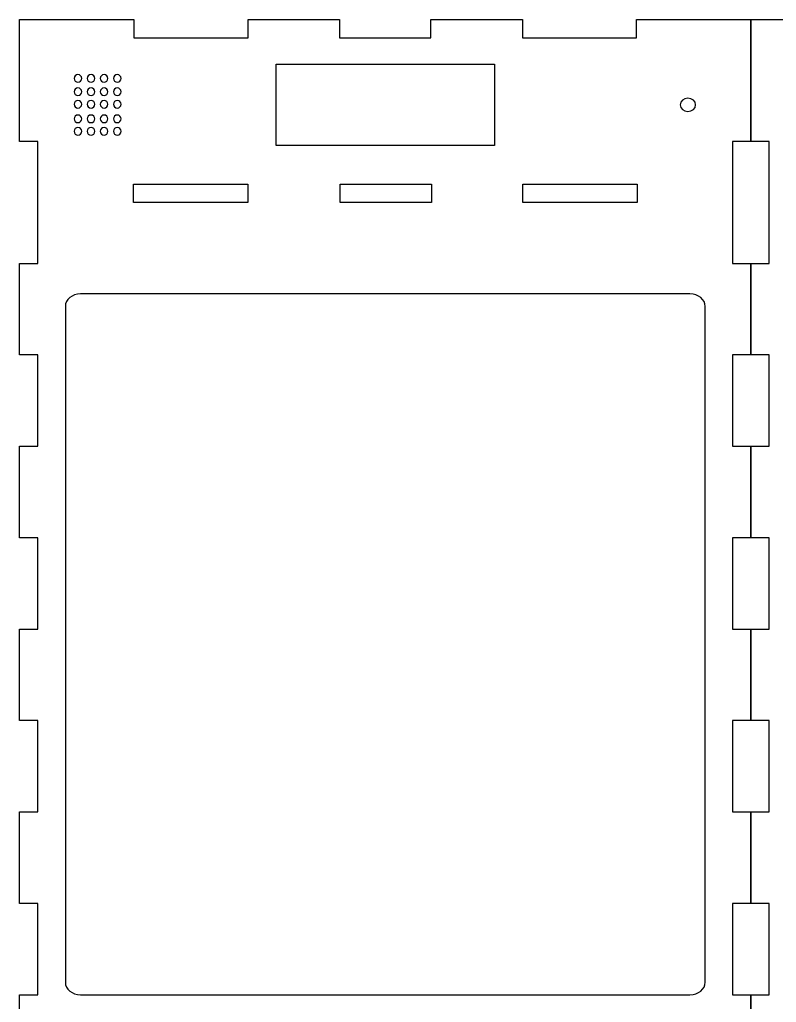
# Model space of a CAD drawing. Extents: x -743 to 1142, y -1188 to 1589.
# Drawn here: x -743 to -39, y 675 to 1589 of the extents above; entities that cross this region are included whole.
import ezdxf

# ---------------------------------------------------------------- set-up
doc = ezdxf.new("R2010")
doc.units = 0
doc.header["$MEASUREMENT"] = 0
doc.layers.add('LAYER_1', color=7, linetype='CONTINUOUS')

# ---------------------------------------------------------------- blocks, each defined once
blk = doc.blocks.new('BLOCK_2')
at = {"layer": 'LAYER_1', "color": 7}
blk.add_lwpolyline([(-743.02, 1589.48), (-636.72, 1589.48), (-636.72, 1572.47), (-530.42, 1572.47), (-530.42, 1589.48), (-445.38, 1589.48), (-445.38, 1572.47), (-360.34, 1572.47), (-360.34, 1589.48), (-275.3, 1589.48), (-275.3, 1572.47), (-169, 1572.47), (-169, 1589.48), (-62.7, 1589.48), (-62.7, 1476.09), (-79.71, 1476.09), (-79.71, 1362.71), (-62.7, 1362.71), (-62.7, 1277.67), (-79.71, 1277.67), (-79.71, 1192.63), (-62.7, 1192.63), (-62.7, 1107.59), (-79.71, 1107.59), (-79.71, 1022.55), (-62.7, 1022.55), (-62.7, 937.51), (-79.71, 937.51), (-79.71, 852.47), (-62.7, 852.47), (-62.7, 767.43), (-79.71, 767.43), (-79.71, 682.39), (-62.7, 682.39), (-62.7, 597.35), (-79.71, 597.35), (-79.71, 512.31), (-62.7, 512.31), (-62.7, 427.27), (-79.71, 427.27), (-79.71, 313.88), (-62.7, 313.88), (-62.7, 200.5), (-169, 200.5), (-169, 217.51), (-275.3, 217.51), (-275.3, 200.5), (-360.34, 200.5), (-360.34, 217.51), (-445.38, 217.51), (-445.38, 200.5), (-530.42, 200.5), (-530.42, 217.51), (-636.72, 217.51), (-636.72, 200.5), (-743.02, 200.5), (-743.02, 313.88), (-726.01, 313.88), (-726.01, 427.27), (-743.02, 427.27), (-743.02, 512.31), (-726.01, 512.31), (-726.01, 597.35), (-743.02, 597.35), (-743.02, 682.39), (-726.01, 682.39), (-726.01, 767.43), (-743.02, 767.43), (-743.02, 852.47), (-726.01, 852.47), (-726.01, 937.51), (-743.02, 937.51), (-743.02, 1022.55), (-726.01, 1022.55), (-726.01, 1107.59), (-743.02, 1107.59), (-743.02, 1192.63), (-726.01, 1192.63), (-726.01, 1277.67), (-743.02, 1277.67), (-743.02, 1362.71), (-726.01, 1362.71), (-726.01, 1476.09), (-743.02, 1476.09), (-743.02, 1589.48)], dxfattribs=at)
blk = doc.blocks.new('BLOCK_3')
at = {"layer": 'LAYER_1', "color": 7}
blk.add_lwpolyline([(-62.7, 1589.48), (43.6, 1589.48), (43.6, 1572.47), (149.89, 1572.47), (149.89, 1589.48), (234.93, 1589.48), (234.93, 1572.47), (319.97, 1572.47), (319.97, 1589.48), (405.01, 1589.48), (405.01, 1572.47), (511.31, 1572.47), (511.31, 1589.48), (617.61, 1589.48), (617.61, 1476.09), (600.6, 1476.09), (600.6, 1362.71), (617.61, 1362.71), (617.61, 1277.67), (600.6, 1277.67), (600.6, 1192.63), (617.61, 1192.63), (617.61, 1107.59), (600.6, 1107.59), (600.6, 1022.55), (617.61, 1022.55), (617.61, 937.51), (600.6, 937.51), (600.6, 852.47), (617.61, 852.47), (617.61, 767.43), (600.6, 767.43), (600.6, 682.39), (617.61, 682.39), (617.61, 597.35), (600.6, 597.35), (600.6, 512.31), (617.61, 512.31), (617.61, 427.27), (600.6, 427.27), (600.6, 313.88), (617.61, 313.88), (617.61, 200.5), (511.31, 200.5), (511.31, 217.51), (405.01, 217.51), (405.01, 200.5), (319.97, 200.5), (319.97, 217.51), (234.93, 217.51), (234.93, 200.5), (149.89, 200.5), (149.89, 217.51), (43.6, 217.51), (43.6, 200.5), (-62.7, 200.5), (-62.7, 313.88), (-45.7, 313.88), (-45.7, 427.27), (-62.7, 427.27), (-62.7, 512.31), (-45.7, 512.31), (-45.7, 597.35), (-62.7, 597.35), (-62.7, 682.39), (-45.7, 682.39), (-45.7, 767.43), (-62.7, 767.43), (-62.7, 852.47), (-45.7, 852.47), (-45.7, 937.51), (-62.7, 937.51), (-62.7, 1022.55), (-45.7, 1022.55), (-45.7, 1107.59), (-62.7, 1107.59), (-62.7, 1192.63), (-45.7, 1192.63), (-45.7, 1277.67), (-62.7, 1277.67), (-62.7, 1362.71), (-45.7, 1362.71), (-45.7, 1476.09), (-62.7, 1476.09), (-62.7, 1589.48)], dxfattribs=at)

msp = doc.modelspace()

# ---------------------------------------------------------------- linework, layer by layer
at = {"layer": 'LAYER_1', "color": 7}
for points in [[(-504.34, 1548.03), (-301.38, 1548.03), (-301.38, 1472.35), (-504.34, 1472.35), (-504.34, 1548.03)], [(-637.18, 1436.55), (-530.88, 1436.55), (-530.88, 1419.54), (-637.18, 1419.54), (-637.18, 1436.55)], [(-444.97, 1436.55), (-359.93, 1436.55), (-359.93, 1419.54), (-444.97, 1419.54), (-444.97, 1436.55)], [(-274.84, 1436.55), (-168.55, 1436.55), (-168.55, 1419.54), (-274.84, 1419.54), (-274.84, 1436.55)]]:
    msp.add_lwpolyline(points, dxfattribs=at)
for points, knots in [([(-688.82, 1538.31), (-686.86, 1538.31), (-685.27, 1536.73), (-685.27, 1534.77), (-685.27, 1532.81), (-686.86, 1531.23), (-688.82, 1531.23), (-690.77, 1531.23), (-692.36, 1532.81), (-692.36, 1534.77), (-692.36, 1536.73), (-690.77, 1538.31), (-688.82, 1538.31)], [0, 0, 0, 0, 1, 1, 1, 2, 2, 2, 3, 3, 3, 4, 4, 4, 4]), ([(-676.63, 1538.31), (-674.67, 1538.31), (-673.08, 1536.73), (-673.08, 1534.77), (-673.08, 1532.81), (-674.67, 1531.23), (-676.63, 1531.23), (-678.58, 1531.23), (-680.17, 1532.81), (-680.17, 1534.77), (-680.17, 1536.73), (-678.58, 1538.31), (-676.63, 1538.31)], [0, 0, 0, 0, 1, 1, 1, 2, 2, 2, 3, 3, 3, 4, 4, 4, 4]), ([(-664.44, 1538.31), (-662.48, 1538.31), (-660.9, 1536.73), (-660.9, 1534.77), (-660.9, 1532.81), (-662.48, 1531.23), (-664.44, 1531.23), (-666.4, 1531.23), (-667.98, 1532.81), (-667.98, 1534.77), (-667.98, 1536.73), (-666.4, 1538.31), (-664.44, 1538.31)], [0, 0, 0, 0, 1, 1, 1, 2, 2, 2, 3, 3, 3, 4, 4, 4, 4]), ([(-652.25, 1538.31), (-650.29, 1538.31), (-648.71, 1536.73), (-648.71, 1534.77), (-648.71, 1532.81), (-650.29, 1531.23), (-652.25, 1531.23), (-654.21, 1531.23), (-655.79, 1532.81), (-655.79, 1534.77), (-655.79, 1536.73), (-654.21, 1538.31), (-652.25, 1538.31)], [0, 0, 0, 0, 1, 1, 1, 2, 2, 2, 3, 3, 3, 4, 4, 4, 4]), ([(-688.82, 1525.9), (-686.86, 1525.9), (-685.27, 1524.31), (-685.27, 1522.35), (-685.27, 1520.4), (-686.86, 1518.81), (-688.82, 1518.81), (-690.77, 1518.81), (-692.36, 1520.4), (-692.36, 1522.35), (-692.36, 1524.31), (-690.77, 1525.9), (-688.82, 1525.9)], [0, 0, 0, 0, 1, 1, 1, 2, 2, 2, 3, 3, 3, 4, 4, 4, 4]), ([(-676.63, 1525.9), (-674.67, 1525.9), (-673.08, 1524.31), (-673.08, 1522.35), (-673.08, 1520.4), (-674.67, 1518.81), (-676.63, 1518.81), (-678.58, 1518.81), (-680.17, 1520.4), (-680.17, 1522.35), (-680.17, 1524.31), (-678.58, 1525.9), (-676.63, 1525.9)], [0, 0, 0, 0, 1, 1, 1, 2, 2, 2, 3, 3, 3, 4, 4, 4, 4]), ([(-664.44, 1525.9), (-662.48, 1525.9), (-660.9, 1524.31), (-660.9, 1522.35), (-660.9, 1520.4), (-662.48, 1518.81), (-664.44, 1518.81), (-666.4, 1518.81), (-667.98, 1520.4), (-667.98, 1522.35), (-667.98, 1524.31), (-666.4, 1525.9), (-664.44, 1525.9)], [0, 0, 0, 0, 1, 1, 1, 2, 2, 2, 3, 3, 3, 4, 4, 4, 4]), ([(-652.25, 1525.9), (-650.29, 1525.9), (-648.71, 1524.31), (-648.71, 1522.35), (-648.71, 1520.4), (-650.29, 1518.81), (-652.25, 1518.81), (-654.21, 1518.81), (-655.79, 1520.4), (-655.79, 1522.35), (-655.79, 1524.31), (-654.21, 1525.9), (-652.25, 1525.9)], [0, 0, 0, 0, 1, 1, 1, 2, 2, 2, 3, 3, 3, 4, 4, 4, 4]), ([(-688.82, 1514.3), (-686.86, 1514.3), (-685.27, 1512.71), (-685.27, 1510.75), (-685.27, 1508.8), (-686.86, 1507.21), (-688.82, 1507.21), (-690.77, 1507.21), (-692.36, 1508.8), (-692.36, 1510.75), (-692.36, 1512.71), (-690.77, 1514.3), (-688.82, 1514.3)], [0, 0, 0, 0, 1, 1, 1, 2, 2, 2, 3, 3, 3, 4, 4, 4, 4]), ([(-676.63, 1514.3), (-674.67, 1514.3), (-673.08, 1512.71), (-673.08, 1510.75), (-673.08, 1508.8), (-674.67, 1507.21), (-676.63, 1507.21), (-678.58, 1507.21), (-680.17, 1508.8), (-680.17, 1510.75), (-680.17, 1512.71), (-678.58, 1514.3), (-676.63, 1514.3)], [0, 0, 0, 0, 1, 1, 1, 2, 2, 2, 3, 3, 3, 4, 4, 4, 4]), ([(-664.44, 1514.3), (-662.48, 1514.3), (-660.9, 1512.71), (-660.9, 1510.75), (-660.9, 1508.8), (-662.48, 1507.21), (-664.44, 1507.21), (-666.4, 1507.21), (-667.98, 1508.8), (-667.98, 1510.75), (-667.98, 1512.71), (-666.4, 1514.3), (-664.44, 1514.3)], [0, 0, 0, 0, 1, 1, 1, 2, 2, 2, 3, 3, 3, 4, 4, 4, 4]), ([(-652.25, 1514.3), (-650.29, 1514.3), (-648.71, 1512.71), (-648.71, 1510.75), (-648.71, 1508.8), (-650.29, 1507.21), (-652.25, 1507.21), (-654.21, 1507.21), (-655.79, 1508.8), (-655.79, 1510.75), (-655.79, 1512.71), (-654.21, 1514.3), (-652.25, 1514.3)], [0, 0, 0, 0, 1, 1, 1, 2, 2, 2, 3, 3, 3, 4, 4, 4, 4]), ([(-121.34, 1516.29), (-117.35, 1516.29), (-114.11, 1513.56), (-114.11, 1510.19), (-114.11, 1506.82), (-117.35, 1504.1), (-121.34, 1504.1), (-125.34, 1504.1), (-128.57, 1506.82), (-128.57, 1510.19), (-128.57, 1513.56), (-125.34, 1516.29), (-121.34, 1516.29)], [0, 0, 0, 0, 1, 1, 1, 2, 2, 2, 3, 3, 3, 4, 4, 4, 4]), ([(-688.82, 1500.75), (-686.86, 1500.75), (-685.27, 1499.17), (-685.27, 1497.21), (-685.27, 1495.25), (-686.86, 1493.67), (-688.82, 1493.67), (-690.77, 1493.67), (-692.36, 1495.25), (-692.36, 1497.21), (-692.36, 1499.17), (-690.77, 1500.75), (-688.82, 1500.75)], [0, 0, 0, 0, 1, 1, 1, 2, 2, 2, 3, 3, 3, 4, 4, 4, 4]), ([(-676.63, 1500.75), (-674.67, 1500.75), (-673.08, 1499.17), (-673.08, 1497.21), (-673.08, 1495.25), (-674.67, 1493.67), (-676.63, 1493.67), (-678.58, 1493.67), (-680.17, 1495.25), (-680.17, 1497.21), (-680.17, 1499.17), (-678.58, 1500.75), (-676.63, 1500.75)], [0, 0, 0, 0, 1, 1, 1, 2, 2, 2, 3, 3, 3, 4, 4, 4, 4]), ([(-664.44, 1500.75), (-662.48, 1500.75), (-660.9, 1499.17), (-660.9, 1497.21), (-660.9, 1495.25), (-662.48, 1493.67), (-664.44, 1493.67), (-666.4, 1493.67), (-667.98, 1495.25), (-667.98, 1497.21), (-667.98, 1499.17), (-666.4, 1500.75), (-664.44, 1500.75)], [0, 0, 0, 0, 1, 1, 1, 2, 2, 2, 3, 3, 3, 4, 4, 4, 4]), ([(-652.25, 1500.75), (-650.29, 1500.75), (-648.71, 1499.17), (-648.71, 1497.21), (-648.71, 1495.25), (-650.29, 1493.67), (-652.25, 1493.67), (-654.21, 1493.67), (-655.79, 1495.25), (-655.79, 1497.21), (-655.79, 1499.17), (-654.21, 1500.75), (-652.25, 1500.75)], [0, 0, 0, 0, 1, 1, 1, 2, 2, 2, 3, 3, 3, 4, 4, 4, 4]), ([(-688.82, 1489.15), (-686.86, 1489.15), (-685.27, 1487.57), (-685.27, 1485.61), (-685.27, 1483.65), (-686.86, 1482.07), (-688.82, 1482.07), (-690.77, 1482.07), (-692.36, 1483.65), (-692.36, 1485.61), (-692.36, 1487.57), (-690.77, 1489.15), (-688.82, 1489.15)], [0, 0, 0, 0, 1, 1, 1, 2, 2, 2, 3, 3, 3, 4, 4, 4, 4]), ([(-676.63, 1489.15), (-674.67, 1489.15), (-673.08, 1487.57), (-673.08, 1485.61), (-673.08, 1483.65), (-674.67, 1482.07), (-676.63, 1482.07), (-678.58, 1482.07), (-680.17, 1483.65), (-680.17, 1485.61), (-680.17, 1487.57), (-678.58, 1489.15), (-676.63, 1489.15)], [0, 0, 0, 0, 1, 1, 1, 2, 2, 2, 3, 3, 3, 4, 4, 4, 4]), ([(-664.44, 1489.15), (-662.48, 1489.15), (-660.9, 1487.57), (-660.9, 1485.61), (-660.9, 1483.65), (-662.48, 1482.07), (-664.44, 1482.07), (-666.4, 1482.07), (-667.98, 1483.65), (-667.98, 1485.61), (-667.98, 1487.57), (-666.4, 1489.15), (-664.44, 1489.15)], [0, 0, 0, 0, 1, 1, 1, 2, 2, 2, 3, 3, 3, 4, 4, 4, 4]), ([(-652.25, 1489.15), (-650.29, 1489.15), (-648.71, 1487.57), (-648.71, 1485.61), (-648.71, 1483.65), (-650.29, 1482.07), (-652.25, 1482.07), (-654.21, 1482.07), (-655.79, 1483.65), (-655.79, 1485.61), (-655.79, 1487.57), (-654.21, 1489.15), (-652.25, 1489.15)], [0, 0, 0, 0, 1, 1, 1, 2, 2, 2, 3, 3, 3, 4, 4, 4, 4]), ([(-105.22, 694.02), (-105.22, 687.6), (-111.57, 682.39), (-119.4, 682.39), (-119.4, 682.39), (-686.33, 682.39), (-686.33, 682.39), (-694.15, 682.39), (-700.5, 687.6), (-700.5, 694.02), (-700.5, 694.02), (-700.5, 1322.73), (-700.5, 1322.73), (-700.5, 1329.15), (-694.15, 1334.36), (-686.33, 1334.36), (-686.33, 1334.36), (-119.4, 1334.36), (-119.4, 1334.36), (-111.57, 1334.36), (-105.22, 1329.15), (-105.22, 1322.73), (-105.22, 1322.73), (-105.22, 694.02), (-105.22, 694.02), (-105.22, 694.02), (-105.22, 694.02), (-105.22, 694.02)], [0, 0, 0, 0, 1, 1, 1, 2, 2, 2, 3, 3, 3, 4, 4, 4, 5, 5, 5, 6, 6, 6, 7, 7, 7, 8, 8, 8, 9, 9, 9, 9])]:
    msp.add_open_spline(points, degree=3, knots=knots, dxfattribs=at)

# ---------------------------------------------------------------- block references
at = {"layer": 'LAYER_1'}
for name in ['BLOCK_2', 'BLOCK_3']:
    msp.add_blockref(name, (0, 0), dxfattribs=at)

doc.saveas('drawing.dxf')
